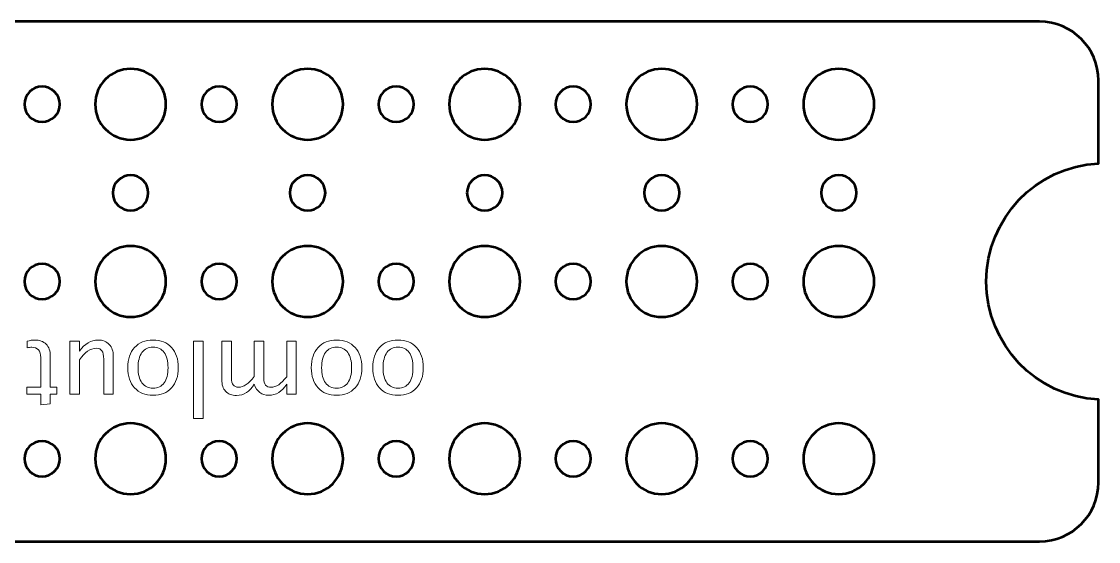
# Model space of a CAD drawing. Header units: centimetres. Extents: x -25.4 to 25.4, y -5.2 to 5.2.
# Drawn here: x 16.33 to 25.45, y -5.2 to -0.8 of the extents above; entities that cross this region are included whole.
import ezdxf

# ---------------------------------------------------------------- set-up
doc = ezdxf.new("R2010")
doc.units = ezdxf.units.CM
doc.header["$MEASUREMENT"] = 0
doc.layers.add('Layer 1', color=7, linetype='Continuous')

msp = doc.modelspace()

# ---------------------------------------------------------------- linework, layer by layer
at = {"layer": 'Layer 1', "lineweight": 53}
for points, knots in [([(24.95, -5.2), (24.95, -5.2), (-24.95, -5.2), (-24.95, -5.2), (-24.95, -5.2), (-25.22614, -5.2), (-25.45, -4.97614), (-25.45, -4.7), (-25.45, -4.7), (-25.45, -4.7), (-25.45, -3.99876), (-25.45, -3.99876), (-25.45, -3.99876), (-24.92095, -3.97271), (-24.5, -3.53551), (-24.5, -3), (-24.5, -3), (-24.5, -2.46449), (-24.92095, -2.02729), (-25.45, -2.00124), (-25.45, -2.00124), (-25.45, -2.00124), (-25.45, -1.3), (-25.45, -1.3), (-25.45, -1.3), (-25.45, -1.02386), (-25.22614, -0.8), (-24.95, -0.8), (-24.95, -0.8), (-24.95, -0.8), (24.95, -0.8), (24.95, -0.8), (24.95, -0.8), (25.22614, -0.8), (25.45, -1.02386), (25.45, -1.3), (25.45, -1.3), (25.45, -1.3), (25.45, -2.00124), (25.45, -2.00124), (25.45, -2.00124), (24.92095, -2.02729), (24.5, -2.46449), (24.5, -3), (24.5, -3), (24.5, -3.53551), (24.92095, -3.97271), (25.45, -3.99876), (25.45, -3.99876), (25.45, -3.99876), (25.45, -4.7), (25.45, -4.7), (25.45, -4.7), (25.45, -4.97614), (25.22614, -5.2), (24.95, -5.2)], [0, 0, 0, 0, 0.0666667, 0.0666667, 0.0666667, 0.0666667, 0.1333333, 0.1333333, 0.1333333, 0.1333333, 0.2, 0.2, 0.2, 0.2, 0.2666667, 0.2666667, 0.2666667, 0.2666667, 0.3333333, 0.3333333, 0.3333333, 0.3333333, 0.4, 0.4, 0.4, 0.4, 0.4666667, 0.4666667, 0.4666667, 0.4666667, 0.5333333, 0.5333333, 0.5333333, 0.5333333, 0.6, 0.6, 0.6, 0.6, 0.6666667, 0.6666667, 0.6666667, 0.6666667, 0.7333333, 0.7333333, 0.7333333, 0.7333333, 0.8, 0.8, 0.8, 0.8, 0.8666667, 0.8666667, 0.8666667, 0.8666667, 1, 1, 1, 1]), ([(16.95, -1.5), (16.95, -1.33431), (17.08431, -1.2), (17.25, -1.2), (17.25, -1.2), (17.41569, -1.2), (17.55, -1.33431), (17.55, -1.5), (17.55, -1.5), (17.55, -1.66569), (17.41569, -1.8), (17.25, -1.8), (17.25, -1.8), (17.08431, -1.8), (16.95, -1.66569), (16.95, -1.5)], [0, 0, 0, 0, 0.2, 0.2, 0.2, 0.2, 0.4, 0.4, 0.4, 0.4, 0.6, 0.6, 0.6, 0.6, 1, 1, 1, 1]), ([(18.45, -1.5), (18.45, -1.33431), (18.58431, -1.2), (18.75, -1.2), (18.75, -1.2), (18.91569, -1.2), (19.05, -1.33431), (19.05, -1.5), (19.05, -1.5), (19.05, -1.66569), (18.91569, -1.8), (18.75, -1.8), (18.75, -1.8), (18.58431, -1.8), (18.45, -1.66569), (18.45, -1.5)], [0, 0, 0, 0, 0.2, 0.2, 0.2, 0.2, 0.4, 0.4, 0.4, 0.4, 0.6, 0.6, 0.6, 0.6, 1, 1, 1, 1]), ([(19.95, -1.5), (19.95, -1.33431), (20.08431, -1.2), (20.25, -1.2), (20.25, -1.2), (20.41569, -1.2), (20.55, -1.33431), (20.55, -1.5), (20.55, -1.5), (20.55, -1.66569), (20.41569, -1.8), (20.25, -1.8), (20.25, -1.8), (20.08431, -1.8), (19.95, -1.66569), (19.95, -1.5)], [0, 0, 0, 0, 0.2, 0.2, 0.2, 0.2, 0.4, 0.4, 0.4, 0.4, 0.6, 0.6, 0.6, 0.6, 1, 1, 1, 1]), ([(21.45, -1.5), (21.45, -1.33431), (21.58431, -1.2), (21.75, -1.2), (21.75, -1.2), (21.91569, -1.2), (22.05, -1.33431), (22.05, -1.5), (22.05, -1.5), (22.05, -1.66569), (21.91569, -1.8), (21.75, -1.8), (21.75, -1.8), (21.58431, -1.8), (21.45, -1.66569), (21.45, -1.5)], [0, 0, 0, 0, 0.2, 0.2, 0.2, 0.2, 0.4, 0.4, 0.4, 0.4, 0.6, 0.6, 0.6, 0.6, 1, 1, 1, 1]), ([(22.95, -1.5), (22.95, -1.33431), (23.08431, -1.2), (23.25, -1.2), (23.25, -1.2), (23.41569, -1.2), (23.55, -1.33431), (23.55, -1.5), (23.55, -1.5), (23.55, -1.66569), (23.41569, -1.8), (23.25, -1.8), (23.25, -1.8), (23.08431, -1.8), (22.95, -1.66569), (22.95, -1.5)], [0, 0, 0, 0, 0.2, 0.2, 0.2, 0.2, 0.4, 0.4, 0.4, 0.4, 0.6, 0.6, 0.6, 0.6, 1, 1, 1, 1]), ([(16.35, -1.5), (16.35, -1.41716), (16.41716, -1.35), (16.5, -1.35), (16.5, -1.35), (16.58284, -1.35), (16.65, -1.41716), (16.65, -1.5), (16.65, -1.5), (16.65, -1.58284), (16.58284, -1.65), (16.5, -1.65), (16.5, -1.65), (16.41716, -1.65), (16.35, -1.58284), (16.35, -1.5)], [0, 0, 0, 0, 0.2, 0.2, 0.2, 0.2, 0.4, 0.4, 0.4, 0.4, 0.6, 0.6, 0.6, 0.6, 1, 1, 1, 1]), ([(17.85, -1.5), (17.85, -1.41716), (17.91716, -1.35), (18, -1.35), (18, -1.35), (18.08284, -1.35), (18.15, -1.41716), (18.15, -1.5), (18.15, -1.5), (18.15, -1.58284), (18.08284, -1.65), (18, -1.65), (18, -1.65), (17.91716, -1.65), (17.85, -1.58284), (17.85, -1.5)], [0, 0, 0, 0, 0.2, 0.2, 0.2, 0.2, 0.4, 0.4, 0.4, 0.4, 0.6, 0.6, 0.6, 0.6, 1, 1, 1, 1]), ([(19.35, -1.5), (19.35, -1.41716), (19.41716, -1.35), (19.5, -1.35), (19.5, -1.35), (19.58284, -1.35), (19.65, -1.41716), (19.65, -1.5), (19.65, -1.5), (19.65, -1.58284), (19.58284, -1.65), (19.5, -1.65), (19.5, -1.65), (19.41716, -1.65), (19.35, -1.58284), (19.35, -1.5)], [0, 0, 0, 0, 0.2, 0.2, 0.2, 0.2, 0.4, 0.4, 0.4, 0.4, 0.6, 0.6, 0.6, 0.6, 1, 1, 1, 1]), ([(20.85, -1.5), (20.85, -1.41716), (20.91716, -1.35), (21, -1.35), (21, -1.35), (21.08284, -1.35), (21.15, -1.41716), (21.15, -1.5), (21.15, -1.5), (21.15, -1.58284), (21.08284, -1.65), (21, -1.65), (21, -1.65), (20.91716, -1.65), (20.85, -1.58284), (20.85, -1.5)], [0, 0, 0, 0, 0.2, 0.2, 0.2, 0.2, 0.4, 0.4, 0.4, 0.4, 0.6, 0.6, 0.6, 0.6, 1, 1, 1, 1]), ([(22.35, -1.5), (22.35, -1.41716), (22.41716, -1.35), (22.5, -1.35), (22.5, -1.35), (22.58284, -1.35), (22.65, -1.41716), (22.65, -1.5), (22.65, -1.5), (22.65, -1.58284), (22.58284, -1.65), (22.5, -1.65), (22.5, -1.65), (22.41716, -1.65), (22.35, -1.58284), (22.35, -1.5)], [0, 0, 0, 0, 0.2, 0.2, 0.2, 0.2, 0.4, 0.4, 0.4, 0.4, 0.6, 0.6, 0.6, 0.6, 1, 1, 1, 1]), ([(17.1, -2.25), (17.1, -2.16716), (17.16716, -2.1), (17.25, -2.1), (17.25, -2.1), (17.33284, -2.1), (17.4, -2.16716), (17.4, -2.25), (17.4, -2.25), (17.4, -2.33284), (17.33284, -2.4), (17.25, -2.4), (17.25, -2.4), (17.16716, -2.4), (17.1, -2.33284), (17.1, -2.25)], [0, 0, 0, 0, 0.2, 0.2, 0.2, 0.2, 0.4, 0.4, 0.4, 0.4, 0.6, 0.6, 0.6, 0.6, 1, 1, 1, 1]), ([(18.6, -2.25), (18.6, -2.16716), (18.66716, -2.1), (18.75, -2.1), (18.75, -2.1), (18.83284, -2.1), (18.9, -2.16716), (18.9, -2.25), (18.9, -2.25), (18.9, -2.33284), (18.83284, -2.4), (18.75, -2.4), (18.75, -2.4), (18.66716, -2.4), (18.6, -2.33284), (18.6, -2.25)], [0, 0, 0, 0, 0.2, 0.2, 0.2, 0.2, 0.4, 0.4, 0.4, 0.4, 0.6, 0.6, 0.6, 0.6, 1, 1, 1, 1]), ([(20.1, -2.25), (20.1, -2.16716), (20.16716, -2.1), (20.25, -2.1), (20.25, -2.1), (20.33284, -2.1), (20.4, -2.16716), (20.4, -2.25), (20.4, -2.25), (20.4, -2.33284), (20.33284, -2.4), (20.25, -2.4), (20.25, -2.4), (20.16716, -2.4), (20.1, -2.33284), (20.1, -2.25)], [0, 0, 0, 0, 0.2, 0.2, 0.2, 0.2, 0.4, 0.4, 0.4, 0.4, 0.6, 0.6, 0.6, 0.6, 1, 1, 1, 1]), ([(21.6, -2.25), (21.6, -2.16716), (21.66716, -2.1), (21.75, -2.1), (21.75, -2.1), (21.83284, -2.1), (21.9, -2.16716), (21.9, -2.25), (21.9, -2.25), (21.9, -2.33284), (21.83284, -2.4), (21.75, -2.4), (21.75, -2.4), (21.66716, -2.4), (21.6, -2.33284), (21.6, -2.25)], [0, 0, 0, 0, 0.2, 0.2, 0.2, 0.2, 0.4, 0.4, 0.4, 0.4, 0.6, 0.6, 0.6, 0.6, 1, 1, 1, 1]), ([(23.1, -2.25), (23.1, -2.16716), (23.16716, -2.1), (23.25, -2.1), (23.25, -2.1), (23.33284, -2.1), (23.4, -2.16716), (23.4, -2.25), (23.4, -2.25), (23.4, -2.33284), (23.33284, -2.4), (23.25, -2.4), (23.25, -2.4), (23.16716, -2.4), (23.1, -2.33284), (23.1, -2.25)], [0, 0, 0, 0, 0.2, 0.2, 0.2, 0.2, 0.4, 0.4, 0.4, 0.4, 0.6, 0.6, 0.6, 0.6, 1, 1, 1, 1]), ([(16.95, -3), (16.95, -2.83431), (17.08431, -2.7), (17.25, -2.7), (17.25, -2.7), (17.41569, -2.7), (17.55, -2.83431), (17.55, -3), (17.55, -3), (17.55, -3.16569), (17.41569, -3.3), (17.25, -3.3), (17.25, -3.3), (17.08431, -3.3), (16.95, -3.16569), (16.95, -3)], [0, 0, 0, 0, 0.2, 0.2, 0.2, 0.2, 0.4, 0.4, 0.4, 0.4, 0.6, 0.6, 0.6, 0.6, 1, 1, 1, 1]), ([(18.45, -3), (18.45, -2.83431), (18.58431, -2.7), (18.75, -2.7), (18.75, -2.7), (18.91569, -2.7), (19.05, -2.83431), (19.05, -3), (19.05, -3), (19.05, -3.16569), (18.91569, -3.3), (18.75, -3.3), (18.75, -3.3), (18.58431, -3.3), (18.45, -3.16569), (18.45, -3)], [0, 0, 0, 0, 0.2, 0.2, 0.2, 0.2, 0.4, 0.4, 0.4, 0.4, 0.6, 0.6, 0.6, 0.6, 1, 1, 1, 1]), ([(19.95, -3), (19.95, -2.83431), (20.08431, -2.7), (20.25, -2.7), (20.25, -2.7), (20.41569, -2.7), (20.55, -2.83431), (20.55, -3), (20.55, -3), (20.55, -3.16569), (20.41569, -3.3), (20.25, -3.3), (20.25, -3.3), (20.08431, -3.3), (19.95, -3.16569), (19.95, -3)], [0, 0, 0, 0, 0.2, 0.2, 0.2, 0.2, 0.4, 0.4, 0.4, 0.4, 0.6, 0.6, 0.6, 0.6, 1, 1, 1, 1]), ([(21.45, -3), (21.45, -2.83431), (21.58431, -2.7), (21.75, -2.7), (21.75, -2.7), (21.91569, -2.7), (22.05, -2.83431), (22.05, -3), (22.05, -3), (22.05, -3.16569), (21.91569, -3.3), (21.75, -3.3), (21.75, -3.3), (21.58431, -3.3), (21.45, -3.16569), (21.45, -3)], [0, 0, 0, 0, 0.2, 0.2, 0.2, 0.2, 0.4, 0.4, 0.4, 0.4, 0.6, 0.6, 0.6, 0.6, 1, 1, 1, 1]), ([(22.95, -3), (22.95, -2.83431), (23.08431, -2.7), (23.25, -2.7), (23.25, -2.7), (23.41569, -2.7), (23.55, -2.83431), (23.55, -3), (23.55, -3), (23.55, -3.16569), (23.41569, -3.3), (23.25, -3.3), (23.25, -3.3), (23.08431, -3.3), (22.95, -3.16569), (22.95, -3)], [0, 0, 0, 0, 0.2, 0.2, 0.2, 0.2, 0.4, 0.4, 0.4, 0.4, 0.6, 0.6, 0.6, 0.6, 1, 1, 1, 1]), ([(16.35, -3), (16.35, -2.91716), (16.41716, -2.85), (16.5, -2.85), (16.5, -2.85), (16.58284, -2.85), (16.65, -2.91716), (16.65, -3), (16.65, -3), (16.65, -3.08284), (16.58284, -3.15), (16.5, -3.15), (16.5, -3.15), (16.41716, -3.15), (16.35, -3.08284), (16.35, -3)], [0, 0, 0, 0, 0.2, 0.2, 0.2, 0.2, 0.4, 0.4, 0.4, 0.4, 0.6, 0.6, 0.6, 0.6, 1, 1, 1, 1]), ([(17.85, -3), (17.85, -2.91716), (17.91716, -2.85), (18, -2.85), (18, -2.85), (18.08284, -2.85), (18.15, -2.91716), (18.15, -3), (18.15, -3), (18.15, -3.08284), (18.08284, -3.15), (18, -3.15), (18, -3.15), (17.91716, -3.15), (17.85, -3.08284), (17.85, -3)], [0, 0, 0, 0, 0.2, 0.2, 0.2, 0.2, 0.4, 0.4, 0.4, 0.4, 0.6, 0.6, 0.6, 0.6, 1, 1, 1, 1]), ([(19.35, -3), (19.35, -2.91716), (19.41716, -2.85), (19.5, -2.85), (19.5, -2.85), (19.58284, -2.85), (19.65, -2.91716), (19.65, -3), (19.65, -3), (19.65, -3.08284), (19.58284, -3.15), (19.5, -3.15), (19.5, -3.15), (19.41716, -3.15), (19.35, -3.08284), (19.35, -3)], [0, 0, 0, 0, 0.2, 0.2, 0.2, 0.2, 0.4, 0.4, 0.4, 0.4, 0.6, 0.6, 0.6, 0.6, 1, 1, 1, 1]), ([(20.85, -3), (20.85, -2.91716), (20.91716, -2.85), (21, -2.85), (21, -2.85), (21.08284, -2.85), (21.15, -2.91716), (21.15, -3), (21.15, -3), (21.15, -3.08284), (21.08284, -3.15), (21, -3.15), (21, -3.15), (20.91716, -3.15), (20.85, -3.08284), (20.85, -3)], [0, 0, 0, 0, 0.2, 0.2, 0.2, 0.2, 0.4, 0.4, 0.4, 0.4, 0.6, 0.6, 0.6, 0.6, 1, 1, 1, 1]), ([(22.35, -3), (22.35, -2.91716), (22.41716, -2.85), (22.5, -2.85), (22.5, -2.85), (22.58284, -2.85), (22.65, -2.91716), (22.65, -3), (22.65, -3), (22.65, -3.08284), (22.58284, -3.15), (22.5, -3.15), (22.5, -3.15), (22.41716, -3.15), (22.35, -3.08284), (22.35, -3)], [0, 0, 0, 0, 0.2, 0.2, 0.2, 0.2, 0.4, 0.4, 0.4, 0.4, 0.6, 0.6, 0.6, 0.6, 1, 1, 1, 1]), ([(16.95, -4.5), (16.95, -4.33431), (17.08431, -4.2), (17.25, -4.2), (17.25, -4.2), (17.41569, -4.2), (17.55, -4.33431), (17.55, -4.5), (17.55, -4.5), (17.55, -4.66569), (17.41569, -4.8), (17.25, -4.8), (17.25, -4.8), (17.08431, -4.8), (16.95, -4.66569), (16.95, -4.5)], [0, 0, 0, 0, 0.2, 0.2, 0.2, 0.2, 0.4, 0.4, 0.4, 0.4, 0.6, 0.6, 0.6, 0.6, 1, 1, 1, 1]), ([(18.45, -4.5), (18.45, -4.33431), (18.58431, -4.2), (18.75, -4.2), (18.75, -4.2), (18.91569, -4.2), (19.05, -4.33431), (19.05, -4.5), (19.05, -4.5), (19.05, -4.66569), (18.91569, -4.8), (18.75, -4.8), (18.75, -4.8), (18.58431, -4.8), (18.45, -4.66569), (18.45, -4.5)], [0, 0, 0, 0, 0.2, 0.2, 0.2, 0.2, 0.4, 0.4, 0.4, 0.4, 0.6, 0.6, 0.6, 0.6, 1, 1, 1, 1]), ([(19.95, -4.5), (19.95, -4.33431), (20.08431, -4.2), (20.25, -4.2), (20.25, -4.2), (20.41569, -4.2), (20.55, -4.33431), (20.55, -4.5), (20.55, -4.5), (20.55, -4.66569), (20.41569, -4.8), (20.25, -4.8), (20.25, -4.8), (20.08431, -4.8), (19.95, -4.66569), (19.95, -4.5)], [0, 0, 0, 0, 0.2, 0.2, 0.2, 0.2, 0.4, 0.4, 0.4, 0.4, 0.6, 0.6, 0.6, 0.6, 1, 1, 1, 1]), ([(21.45, -4.5), (21.45, -4.33431), (21.58431, -4.2), (21.75, -4.2), (21.75, -4.2), (21.91569, -4.2), (22.05, -4.33431), (22.05, -4.5), (22.05, -4.5), (22.05, -4.66569), (21.91569, -4.8), (21.75, -4.8), (21.75, -4.8), (21.58431, -4.8), (21.45, -4.66569), (21.45, -4.5)], [0, 0, 0, 0, 0.2, 0.2, 0.2, 0.2, 0.4, 0.4, 0.4, 0.4, 0.6, 0.6, 0.6, 0.6, 1, 1, 1, 1]), ([(22.95, -4.5), (22.95, -4.33431), (23.08431, -4.2), (23.25, -4.2), (23.25, -4.2), (23.41569, -4.2), (23.55, -4.33431), (23.55, -4.5), (23.55, -4.5), (23.55, -4.66569), (23.41569, -4.8), (23.25, -4.8), (23.25, -4.8), (23.08431, -4.8), (22.95, -4.66569), (22.95, -4.5)], [0, 0, 0, 0, 0.2, 0.2, 0.2, 0.2, 0.4, 0.4, 0.4, 0.4, 0.6, 0.6, 0.6, 0.6, 1, 1, 1, 1]), ([(16.35, -4.5), (16.35, -4.41716), (16.41716, -4.35), (16.5, -4.35), (16.5, -4.35), (16.58284, -4.35), (16.65, -4.41716), (16.65, -4.5), (16.65, -4.5), (16.65, -4.58284), (16.58284, -4.65), (16.5, -4.65), (16.5, -4.65), (16.41716, -4.65), (16.35, -4.58284), (16.35, -4.5)], [0, 0, 0, 0, 0.2, 0.2, 0.2, 0.2, 0.4, 0.4, 0.4, 0.4, 0.6, 0.6, 0.6, 0.6, 1, 1, 1, 1]), ([(17.85, -4.5), (17.85, -4.41716), (17.91716, -4.35), (18, -4.35), (18, -4.35), (18.08284, -4.35), (18.15, -4.41716), (18.15, -4.5), (18.15, -4.5), (18.15, -4.58284), (18.08284, -4.65), (18, -4.65), (18, -4.65), (17.91716, -4.65), (17.85, -4.58284), (17.85, -4.5)], [0, 0, 0, 0, 0.2, 0.2, 0.2, 0.2, 0.4, 0.4, 0.4, 0.4, 0.6, 0.6, 0.6, 0.6, 1, 1, 1, 1]), ([(19.35, -4.5), (19.35, -4.41716), (19.41716, -4.35), (19.5, -4.35), (19.5, -4.35), (19.58284, -4.35), (19.65, -4.41716), (19.65, -4.5), (19.65, -4.5), (19.65, -4.58284), (19.58284, -4.65), (19.5, -4.65), (19.5, -4.65), (19.41716, -4.65), (19.35, -4.58284), (19.35, -4.5)], [0, 0, 0, 0, 0.2, 0.2, 0.2, 0.2, 0.4, 0.4, 0.4, 0.4, 0.6, 0.6, 0.6, 0.6, 1, 1, 1, 1]), ([(20.85, -4.5), (20.85, -4.41716), (20.91716, -4.35), (21, -4.35), (21, -4.35), (21.08284, -4.35), (21.15, -4.41716), (21.15, -4.5), (21.15, -4.5), (21.15, -4.58284), (21.08284, -4.65), (21, -4.65), (21, -4.65), (20.91716, -4.65), (20.85, -4.58284), (20.85, -4.5)], [0, 0, 0, 0, 0.2, 0.2, 0.2, 0.2, 0.4, 0.4, 0.4, 0.4, 0.6, 0.6, 0.6, 0.6, 1, 1, 1, 1]), ([(22.35, -4.5), (22.35, -4.41716), (22.41716, -4.35), (22.5, -4.35), (22.5, -4.35), (22.58284, -4.35), (22.65, -4.41716), (22.65, -4.5), (22.65, -4.5), (22.65, -4.58284), (22.58284, -4.65), (22.5, -4.65), (22.5, -4.65), (22.41716, -4.65), (22.35, -4.58284), (22.35, -4.5)], [0, 0, 0, 0, 0.2, 0.2, 0.2, 0.2, 0.4, 0.4, 0.4, 0.4, 0.6, 0.6, 0.6, 0.6, 1, 1, 1, 1])]:
    msp.add_open_spline(points, degree=3, knots=knots, dxfattribs=at)
at = {"layer": 'Layer 1', "color": 5, "lineweight": 9}
for points, knots in [([(16.37255, -3.50546), (16.39767, -3.49855), (16.41954, -3.49516), (16.43802, -3.49516), (16.43802, -3.49516), (16.47951, -3.49516), (16.51183, -3.50701), (16.53497, -3.53072), (16.53497, -3.53072), (16.55825, -3.55443), (16.56982, -3.58731), (16.56982, -3.6295), (16.56982, -3.6295), (16.56982, -3.6295), (16.56982, -3.89309), (16.56982, -3.89309), (16.56982, -3.89309), (16.56982, -3.89309), (16.62599, -3.89309), (16.62599, -3.89309), (16.62599, -3.89309), (16.62599, -3.89309), (16.62599, -3.95406), (16.62599, -3.95406), (16.62599, -3.95406), (16.62599, -3.95406), (16.56982, -3.95406), (16.56982, -3.95406), (16.56982, -3.95406), (16.56982, -3.95406), (16.56982, -4.03519), (16.56982, -4.03519), (16.56982, -4.03519), (16.56982, -4.03519), (16.48854, -4.04296), (16.48854, -4.04296), (16.48854, -4.04296), (16.48854, -4.04296), (16.48854, -3.95406), (16.48854, -3.95406), (16.48854, -3.95406), (16.48854, -3.95406), (16.37086, -3.95406), (16.37086, -3.95406), (16.37086, -3.95406), (16.37086, -3.95406), (16.37086, -3.89309), (16.37086, -3.89309), (16.37086, -3.89309), (16.37086, -3.89309), (16.48854, -3.89309), (16.48854, -3.89309), (16.48854, -3.89309), (16.48854, -3.89309), (16.48854, -3.64417), (16.48854, -3.64417), (16.48854, -3.64417), (16.48854, -3.58547), (16.463, -3.55612), (16.41206, -3.55612), (16.41206, -3.55612), (16.40119, -3.55612), (16.38807, -3.55795), (16.37255, -3.56148), (16.37255, -3.56148), (16.37255, -3.56148), (16.37255, -3.50546), (16.37255, -3.50546)], [0, 0, 0, 0, 0.0555556, 0.0555556, 0.0555556, 0.0555556, 0.1111111, 0.1111111, 0.1111111, 0.1111111, 0.1666667, 0.1666667, 0.1666667, 0.1666667, 0.2222222, 0.2222222, 0.2222222, 0.2222222, 0.2777778, 0.2777778, 0.2777778, 0.2777778, 0.3333333, 0.3333333, 0.3333333, 0.3333333, 0.3888889, 0.3888889, 0.3888889, 0.3888889, 0.4444444, 0.4444444, 0.4444444, 0.4444444, 0.5, 0.5, 0.5, 0.5, 0.5555556, 0.5555556, 0.5555556, 0.5555556, 0.6111111, 0.6111111, 0.6111111, 0.6111111, 0.6666667, 0.6666667, 0.6666667, 0.6666667, 0.7222222, 0.7222222, 0.7222222, 0.7222222, 0.7777778, 0.7777778, 0.7777778, 0.7777778, 0.8333333, 0.8333333, 0.8333333, 0.8333333, 0.8888889, 0.8888889, 0.8888889, 0.8888889, 1, 1, 1, 1]), ([(16.81761, -3.50532), (16.81761, -3.50532), (16.81761, -3.5897), (16.81761, -3.5897), (16.81761, -3.5897), (16.86093, -3.52663), (16.91356, -3.49516), (16.97537, -3.49516), (16.97537, -3.49516), (17.0146, -3.49516), (17.04578, -3.50744), (17.06893, -3.53213), (17.06893, -3.53213), (17.09221, -3.55683), (17.10378, -3.58999), (17.10378, -3.6319), (17.10378, -3.6319), (17.10378, -3.6319), (17.10378, -3.95406), (17.10378, -3.95406), (17.10378, -3.95406), (17.10378, -3.95406), (17.0225, -3.95406), (17.0225, -3.95406), (17.0225, -3.95406), (17.0225, -3.95406), (17.0225, -3.65843), (17.0225, -3.65843), (17.0225, -3.65843), (17.0225, -3.6247), (17.01756, -3.60085), (17.00782, -3.58674), (17.00782, -3.58674), (16.99795, -3.57249), (16.98158, -3.56543), (16.95858, -3.56543), (16.95858, -3.56543), (16.9089, -3.56543), (16.86177, -3.59803), (16.81761, -3.66337), (16.81761, -3.66337), (16.81761, -3.66337), (16.81761, -3.95406), (16.81761, -3.95406), (16.81761, -3.95406), (16.81761, -3.95406), (16.73632, -3.95406), (16.73632, -3.95406), (16.73632, -3.95406), (16.73632, -3.95406), (16.73632, -3.50532), (16.73632, -3.50532), (16.73632, -3.50532), (16.73632, -3.50532), (16.81761, -3.50532), (16.81761, -3.50532)], [0, 0, 0, 0, 0.0666667, 0.0666667, 0.0666667, 0.0666667, 0.1333333, 0.1333333, 0.1333333, 0.1333333, 0.2, 0.2, 0.2, 0.2, 0.2666667, 0.2666667, 0.2666667, 0.2666667, 0.3333333, 0.3333333, 0.3333333, 0.3333333, 0.4, 0.4, 0.4, 0.4, 0.4666667, 0.4666667, 0.4666667, 0.4666667, 0.5333333, 0.5333333, 0.5333333, 0.5333333, 0.6, 0.6, 0.6, 0.6, 0.6666667, 0.6666667, 0.6666667, 0.6666667, 0.7333333, 0.7333333, 0.7333333, 0.7333333, 0.8, 0.8, 0.8, 0.8, 0.8666667, 0.8666667, 0.8666667, 0.8666667, 1, 1, 1, 1]), ([(17.44019, -3.49516), (17.50609, -3.49516), (17.5583, -3.51619), (17.59669, -3.55824), (17.59669, -3.55824), (17.63521, -3.60029), (17.6544, -3.65744), (17.6544, -3.72955), (17.6544, -3.72955), (17.6544, -3.80151), (17.63521, -3.85852), (17.59669, -3.90043), (17.59669, -3.90043), (17.5583, -3.94234), (17.50609, -3.96337), (17.44019, -3.96337), (17.44019, -3.96337), (17.37429, -3.96337), (17.32208, -3.94234), (17.2837, -3.90043), (17.2837, -3.90043), (17.24518, -3.85852), (17.22598, -3.80151), (17.22598, -3.72955), (17.22598, -3.72955), (17.22598, -3.65744), (17.24518, -3.60029), (17.2837, -3.55824), (17.2837, -3.55824), (17.32208, -3.51619), (17.37429, -3.49516), (17.44019, -3.49516)], [0, 0, 0, 0, 0.1111111, 0.1111111, 0.1111111, 0.1111111, 0.2222222, 0.2222222, 0.2222222, 0.2222222, 0.3333333, 0.3333333, 0.3333333, 0.3333333, 0.4444444, 0.4444444, 0.4444444, 0.4444444, 0.5555556, 0.5555556, 0.5555556, 0.5555556, 0.6666667, 0.6666667, 0.6666667, 0.6666667, 0.7777778, 0.7777778, 0.7777778, 0.7777778, 1, 1, 1, 1]), ([(17.44033, -3.55612), (17.40012, -3.55612), (17.36879, -3.57122), (17.34649, -3.60156), (17.34649, -3.60156), (17.32434, -3.63176), (17.31319, -3.67451), (17.31319, -3.72955), (17.31319, -3.72955), (17.31319, -3.78444), (17.32434, -3.82705), (17.34649, -3.85725), (17.34649, -3.85725), (17.36879, -3.88731), (17.40012, -3.90241), (17.44033, -3.90241), (17.44033, -3.90241), (17.48069, -3.90241), (17.51202, -3.88731), (17.53403, -3.85725), (17.53403, -3.85725), (17.55619, -3.82705), (17.56719, -3.78444), (17.56719, -3.72955), (17.56719, -3.72955), (17.56719, -3.67451), (17.55619, -3.63176), (17.53403, -3.60156), (17.53403, -3.60156), (17.51202, -3.57122), (17.48069, -3.55612), (17.44033, -3.55612)], [0, 0, 0, 0, 0.1111111, 0.1111111, 0.1111111, 0.1111111, 0.2222222, 0.2222222, 0.2222222, 0.2222222, 0.3333333, 0.3333333, 0.3333333, 0.3333333, 0.4444444, 0.4444444, 0.4444444, 0.4444444, 0.5555556, 0.5555556, 0.5555556, 0.5555556, 0.6666667, 0.6666667, 0.6666667, 0.6666667, 0.7777778, 0.7777778, 0.7777778, 0.7777778, 1, 1, 1, 1]), ([(17.86353, -3.50532), (17.86353, -3.50532), (17.86353, -4.1581), (17.86353, -4.1581), (17.86353, -4.1581), (17.86353, -4.1581), (17.78225, -4.1581), (17.78225, -4.1581), (17.78225, -4.1581), (17.78225, -4.1581), (17.78225, -3.50532), (17.78225, -3.50532), (17.78225, -3.50532), (17.78225, -3.50532), (17.86353, -3.50532), (17.86353, -3.50532)], [0, 0, 0, 0, 0.2, 0.2, 0.2, 0.2, 0.4, 0.4, 0.4, 0.4, 0.6, 0.6, 0.6, 0.6, 1, 1, 1, 1]), ([(18.65404, -3.50532), (18.65404, -3.50532), (18.65404, -3.95406), (18.65404, -3.95406), (18.65404, -3.95406), (18.65404, -3.95406), (18.57276, -3.95406), (18.57276, -3.95406), (18.57276, -3.95406), (18.57276, -3.95406), (18.57276, -3.86925), (18.57276, -3.86925), (18.57276, -3.86925), (18.53311, -3.93204), (18.48231, -3.96337), (18.42008, -3.96337), (18.42008, -3.96337), (18.3601, -3.96337), (18.31932, -3.93204), (18.29759, -3.86925), (18.29759, -3.86925), (18.25907, -3.93261), (18.20883, -3.96422), (18.14717, -3.96422), (18.14717, -3.96422), (18.1078, -3.96422), (18.07718, -3.95264), (18.0553, -3.92936), (18.0553, -3.92936), (18.03343, -3.90608), (18.02242, -3.87348), (18.02242, -3.83157), (18.02242, -3.83157), (18.02242, -3.83157), (18.02242, -3.50532), (18.02242, -3.50532), (18.02242, -3.50532), (18.02242, -3.50532), (18.1037, -3.50532), (18.1037, -3.50532), (18.1037, -3.50532), (18.1037, -3.50532), (18.1037, -3.81816), (18.1037, -3.81816), (18.1037, -3.81816), (18.1037, -3.86925), (18.12402, -3.89479), (18.16466, -3.89479), (18.16466, -3.89479), (18.20686, -3.89479), (18.25117, -3.86501), (18.29759, -3.80532), (18.29759, -3.80532), (18.29759, -3.80532), (18.29759, -3.50532), (18.29759, -3.50532), (18.29759, -3.50532), (18.29759, -3.50532), (18.37887, -3.50532), (18.37887, -3.50532), (18.37887, -3.50532), (18.37887, -3.50532), (18.37887, -3.81845), (18.37887, -3.81845), (18.37887, -3.81845), (18.37887, -3.86995), (18.39947, -3.89563), (18.44082, -3.89563), (18.44082, -3.89563), (18.48188, -3.89563), (18.52591, -3.86572), (18.57276, -3.80575), (18.57276, -3.80575), (18.57276, -3.80575), (18.57276, -3.50532), (18.57276, -3.50532), (18.57276, -3.50532), (18.57276, -3.50532), (18.65404, -3.50532), (18.65404, -3.50532)], [0, 0, 0, 0, 0.047619, 0.047619, 0.047619, 0.047619, 0.0952381, 0.0952381, 0.0952381, 0.0952381, 0.1428571, 0.1428571, 0.1428571, 0.1428571, 0.1904762, 0.1904762, 0.1904762, 0.1904762, 0.2380952, 0.2380952, 0.2380952, 0.2380952, 0.2857143, 0.2857143, 0.2857143, 0.2857143, 0.3333333, 0.3333333, 0.3333333, 0.3333333, 0.3809524, 0.3809524, 0.3809524, 0.3809524, 0.4285714, 0.4285714, 0.4285714, 0.4285714, 0.4761905, 0.4761905, 0.4761905, 0.4761905, 0.5238095, 0.5238095, 0.5238095, 0.5238095, 0.5714286, 0.5714286, 0.5714286, 0.5714286, 0.6190476, 0.6190476, 0.6190476, 0.6190476, 0.6666667, 0.6666667, 0.6666667, 0.6666667, 0.7142857, 0.7142857, 0.7142857, 0.7142857, 0.7619048, 0.7619048, 0.7619048, 0.7619048, 0.8095238, 0.8095238, 0.8095238, 0.8095238, 0.8571429, 0.8571429, 0.8571429, 0.8571429, 0.9047619, 0.9047619, 0.9047619, 0.9047619, 1, 1, 1, 1]), ([(18.99553, -3.49516), (19.06143, -3.49516), (19.11364, -3.51619), (19.15203, -3.55824), (19.15203, -3.55824), (19.19055, -3.60029), (19.20974, -3.65744), (19.20974, -3.72955), (19.20974, -3.72955), (19.20974, -3.80151), (19.19055, -3.85852), (19.15203, -3.90043), (19.15203, -3.90043), (19.11364, -3.94234), (19.06143, -3.96337), (18.99553, -3.96337), (18.99553, -3.96337), (18.92963, -3.96337), (18.87742, -3.94234), (18.83904, -3.90043), (18.83904, -3.90043), (18.80052, -3.85852), (18.78132, -3.80151), (18.78132, -3.72955), (18.78132, -3.72955), (18.78132, -3.65744), (18.80052, -3.60029), (18.83904, -3.55824), (18.83904, -3.55824), (18.87742, -3.51619), (18.92963, -3.49516), (18.99553, -3.49516)], [0, 0, 0, 0, 0.1111111, 0.1111111, 0.1111111, 0.1111111, 0.2222222, 0.2222222, 0.2222222, 0.2222222, 0.3333333, 0.3333333, 0.3333333, 0.3333333, 0.4444444, 0.4444444, 0.4444444, 0.4444444, 0.5555556, 0.5555556, 0.5555556, 0.5555556, 0.6666667, 0.6666667, 0.6666667, 0.6666667, 0.7777778, 0.7777778, 0.7777778, 0.7777778, 1, 1, 1, 1]), ([(18.99567, -3.55612), (18.95546, -3.55612), (18.92413, -3.57122), (18.90183, -3.60156), (18.90183, -3.60156), (18.87968, -3.63176), (18.86853, -3.67451), (18.86853, -3.72955), (18.86853, -3.72955), (18.86853, -3.78444), (18.87968, -3.82705), (18.90183, -3.85725), (18.90183, -3.85725), (18.92413, -3.88731), (18.95546, -3.90241), (18.99567, -3.90241), (18.99567, -3.90241), (19.03603, -3.90241), (19.06736, -3.88731), (19.08937, -3.85725), (19.08937, -3.85725), (19.11153, -3.82705), (19.12253, -3.78444), (19.12253, -3.72955), (19.12253, -3.72955), (19.12253, -3.67451), (19.11153, -3.63176), (19.08937, -3.60156), (19.08937, -3.60156), (19.06736, -3.57122), (19.03603, -3.55612), (18.99567, -3.55612)], [0, 0, 0, 0, 0.1111111, 0.1111111, 0.1111111, 0.1111111, 0.2222222, 0.2222222, 0.2222222, 0.2222222, 0.3333333, 0.3333333, 0.3333333, 0.3333333, 0.4444444, 0.4444444, 0.4444444, 0.4444444, 0.5555556, 0.5555556, 0.5555556, 0.5555556, 0.6666667, 0.6666667, 0.6666667, 0.6666667, 0.7777778, 0.7777778, 0.7777778, 0.7777778, 1, 1, 1, 1]), ([(19.51566, -3.49516), (19.58156, -3.49516), (19.63377, -3.51619), (19.67216, -3.55824), (19.67216, -3.55824), (19.71068, -3.60029), (19.72987, -3.65744), (19.72987, -3.72955), (19.72987, -3.72955), (19.72987, -3.80151), (19.71068, -3.85852), (19.67216, -3.90043), (19.67216, -3.90043), (19.63377, -3.94234), (19.58156, -3.96337), (19.51566, -3.96337), (19.51566, -3.96337), (19.44976, -3.96337), (19.39755, -3.94234), (19.35917, -3.90043), (19.35917, -3.90043), (19.32065, -3.85852), (19.30145, -3.80151), (19.30145, -3.72955), (19.30145, -3.72955), (19.30145, -3.65744), (19.32065, -3.60029), (19.35917, -3.55824), (19.35917, -3.55824), (19.39755, -3.51619), (19.44976, -3.49516), (19.51566, -3.49516)], [0, 0, 0, 0, 0.1111111, 0.1111111, 0.1111111, 0.1111111, 0.2222222, 0.2222222, 0.2222222, 0.2222222, 0.3333333, 0.3333333, 0.3333333, 0.3333333, 0.4444444, 0.4444444, 0.4444444, 0.4444444, 0.5555556, 0.5555556, 0.5555556, 0.5555556, 0.6666667, 0.6666667, 0.6666667, 0.6666667, 0.7777778, 0.7777778, 0.7777778, 0.7777778, 1, 1, 1, 1]), ([(19.5158, -3.55612), (19.47559, -3.55612), (19.44426, -3.57122), (19.42196, -3.60156), (19.42196, -3.60156), (19.39981, -3.63176), (19.38866, -3.67451), (19.38866, -3.72955), (19.38866, -3.72955), (19.38866, -3.78444), (19.39981, -3.82705), (19.42196, -3.85725), (19.42196, -3.85725), (19.44426, -3.88731), (19.47559, -3.90241), (19.5158, -3.90241), (19.5158, -3.90241), (19.55616, -3.90241), (19.58749, -3.88731), (19.6095, -3.85725), (19.6095, -3.85725), (19.63166, -3.82705), (19.64266, -3.78444), (19.64266, -3.72955), (19.64266, -3.72955), (19.64266, -3.67451), (19.63166, -3.63176), (19.6095, -3.60156), (19.6095, -3.60156), (19.58749, -3.57122), (19.55616, -3.55612), (19.5158, -3.55612)], [0, 0, 0, 0, 0.1111111, 0.1111111, 0.1111111, 0.1111111, 0.2222222, 0.2222222, 0.2222222, 0.2222222, 0.3333333, 0.3333333, 0.3333333, 0.3333333, 0.4444444, 0.4444444, 0.4444444, 0.4444444, 0.5555556, 0.5555556, 0.5555556, 0.5555556, 0.6666667, 0.6666667, 0.6666667, 0.6666667, 0.7777778, 0.7777778, 0.7777778, 0.7777778, 1, 1, 1, 1])]:
    msp.add_open_spline(points, degree=3, knots=knots, dxfattribs=at)

doc.saveas('drawing.dxf')
